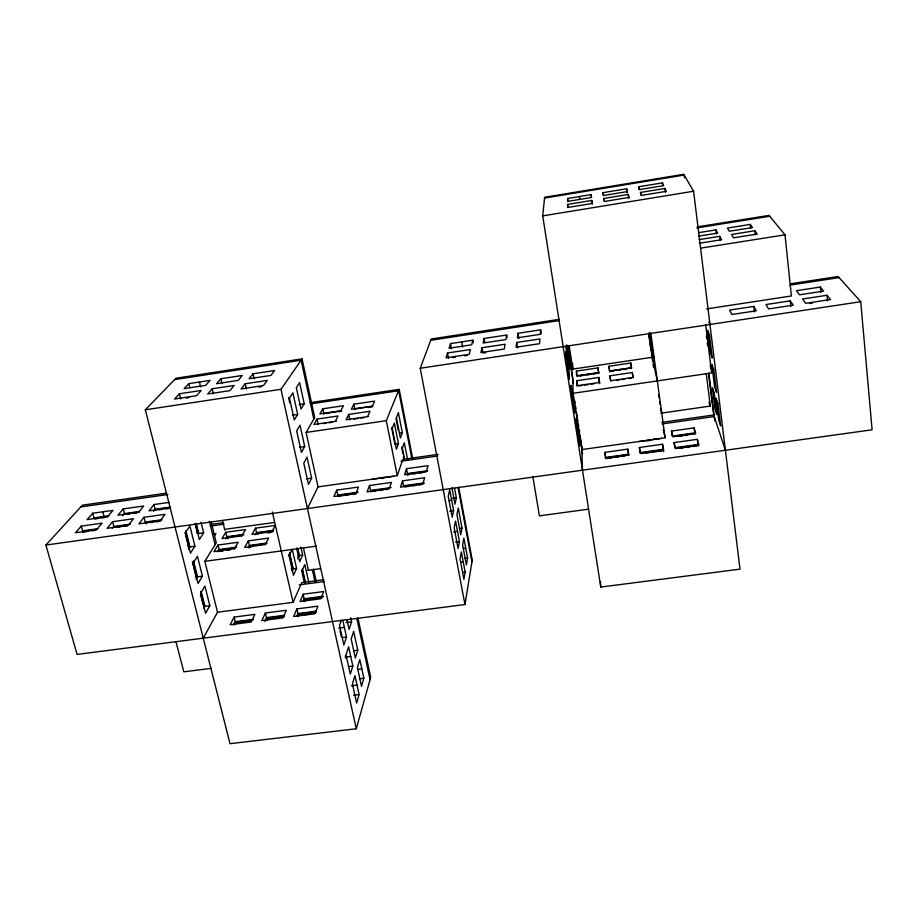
<?xml version="1.0" encoding="UTF-8"?>
<svg xmlns="http://www.w3.org/2000/svg" width="918" height="918" viewBox="0 0 918 918"><rect width="100%" height="100%" fill="white"/><g stroke="black" fill="none" stroke-linecap="round" stroke-linejoin="round"><path stroke-width="1.38" d="M567.599 204.404L567.599 207.491L592.076 203.486L591.754 200.445L567.599 204.404L568.024 207.238M567.611 198.483L567.599 201.409L591.433 197.485L591.135 194.605L567.611 198.483L568.024 201.249M540.633 329.826L540.289 334.324L517.362 337.824L517.993 333.291L540.633 329.826L541.253 333.727M542.722 215.879L544.649 197.255L683.738 174.294L693.583 191.242L740.011 569.149L600.762 587.061L542.722 215.879L693.583 191.242M516.708 342.471L516.054 347.233L539.577 343.665L539.933 338.937L516.708 342.471L517.603 347.784M165.997 493.218L82.413 505.164L45.9 545.051L77.078 654.408L464.967 604.526L472.231 560.037L458.725 487.297M506.644 335.024L505.875 339.568L483.097 343.045L484.142 338.467L506.644 335.024L507.08 337.617M465.162 572.109L463.911 579.407L460.044 558.947L461.352 551.856L465.162 572.109L462.592 572.442M467.583 558.018L466.39 564.983L462.638 544.936L463.877 538.178L467.583 558.018L465.07 558.351M459.436 541.609L458.093 548.585L454.18 527.827L455.569 521.057L459.436 541.609L455.558 542.125M462.006 528.148L460.733 534.792L456.923 514.47L458.254 508.021L462.006 528.148L459.482 528.493M453.618 510.66L452.207 517.316L448.225 496.236L449.705 489.822L453.618 510.66L449.717 511.2M454.571 488.33L456.349 497.843L454.995 504.177L451.908 487.676M482.007 347.75L480.906 352.569L504.269 349.024L505.084 344.239L482.007 347.75L482.937 353.04L485.645 352.627M472.873 340.188L471.68 344.789L449.04 348.243L450.52 343.607L472.873 340.188L473.332 342.77M307.45 508.561L318.018 486.884L306.13 432.435L314.69 417.472L302.045 358.858L175.958 378.227L145.308 409.795L230.016 743.706L356.287 728.766L370.7 677.358L357.882 617.883M359.087 694.536L356.632 703.016L352.42 683.887L354.933 675.602L359.087 694.536L353.487 695.224M363.838 678.173L361.485 686.262L357.4 667.501L359.799 659.594L363.838 678.173L359.73 678.677M352.833 666.02L350.286 674.214L346.017 654.809L348.622 646.811L352.833 666.02L348.611 666.537M357.756 650.196L355.323 658.011L351.169 638.997L353.659 631.355L357.756 650.196L353.625 650.713M447.536 352.994L445.987 357.859L469.201 354.348L470.464 349.506L447.536 352.994L448.5 358.261M402.532 480.86L400.477 487.16L422.831 484.027L424.621 477.739L402.532 480.86L403.518 485.806L424.196 482.902M406.502 468.696L404.54 474.698L426.365 471.623L428.063 465.644L406.502 468.696L407.867 475.616M342.839 620.407L346.488 637.092L343.848 644.998L339.522 625.33L341.324 620.189M350.699 617.734L351.594 621.83L349.069 629.369L346.97 619.73M318.018 486.884L397.253 475.685L402.807 459.39L438.115 454.341M398.412 443.532L396.381 449.154L392.273 428.454L394.361 423.049L398.412 443.532L394.648 444.071M402.336 432.665L400.397 438.035L396.404 417.77L398.401 412.618L402.336 432.665L399.537 433.078M464.967 604.526L420.237 368.256L431.196 339.006L559.291 319.326M369.529 485.507L367.062 491.853L389.278 488.732L391.47 482.409L369.529 485.507L370.849 491.91M411.78 458.059L398.641 390.747L399.204 389.358L310.077 402.681M397.253 475.685L386.294 420.685L398.458 390.77M298.086 616.529L299.153 614.016L315.826 611.847M304.351 601.623L305.361 599.213L323.021 596.907M296.858 616.093L297.937 613.545L316.159 611.17M303.147 601.21L304.179 598.777L323.354 596.264M296.87 608.909L293.622 616.517L314.92 613.752L317.926 606.167L296.87 608.909L298.086 614.199M303.147 594.233L300.048 601.485L320.852 598.765L323.721 591.536L303.147 594.233L304.317 599.42M203.245 638.182L217.509 612.226L293.106 602.334L301.724 582.655L323.939 579.706M301.815 571.203L304.787 564.559L308.964 583.114M336.722 490.12L333.854 496.512L355.932 493.414L358.536 487.056L336.722 490.12L338.088 496.512M367.625 416.531L370.011 411.264L348.748 414.408L346.12 419.71L368.175 416.565M289.044 555.929L292.245 549.262L296.606 568.437L293.473 575.299L288.814 554.506M300.852 547.105L302.665 555.172L299.67 561.724L296.606 548.161M292.199 571.18L293.255 568.885L289.503 552.452M297.868 558.89L299.383 555.608L297.868 548.895M291.626 570.388L292.67 568.127L289.537 554.403M297.822 557.008L298.82 554.851L297.306 548.126M266.484 620.625L267.666 618.089L284.247 615.944M264.705 621.463L266.495 617.619L284.614 615.267M265.405 613.006L261.791 620.637L282.962 617.894L286.336 610.286L265.405 613.006L266.828 618.996M353.843 404.184L351.33 409.233L372.341 406.123L374.624 401.097L353.843 404.184L354.968 409.623M311.638 478.129L308.459 484.371L303.789 463.142L307.037 457.141L311.638 478.129L306.497 478.863M235.077 624.688L236.374 622.152L252.852 620.017M233.551 624.974L235.249 621.681L253.265 619.34M234.124 617.08L230.143 624.733L251.188 622.014L254.929 614.371L234.124 617.08L235.582 623.058M335.345 421.293L338.111 415.98L316.974 419.101L313.956 424.437L336.309 421.259M265.164 544.626L268.641 538.074L248.342 540.863L244.636 547.438L265.44 544.466M272.038 531.671L275.366 525.417L255.514 528.16L251.968 534.437L273.438 531.499M249.329 547.977L250.545 545.797L266.622 543.594M248.193 547.621L249.421 545.418L267 543.02M255.388 534.735L256.558 532.635L273.564 530.283M304.707 446.515L301.414 452.402L296.675 430.863L300.037 425.206L304.707 446.515L299.532 447.261M322.792 408.797L319.912 413.892L340.808 410.794L343.447 405.733L322.792 408.797L323.939 414.225M209.832 605.719L205.563 613.247L200.572 593.43L204.921 586.097L209.832 605.719L204.232 606.454M203.693 608.508L204.932 606.362L201.317 591.984M234.354 548.838L238.175 542.263L217.991 545.028L213.951 551.626L235.008 548.631M241.916 535.825L245.565 529.537L225.817 532.268L221.949 538.579L242.237 535.802M202.442 576.171L198.047 583.4L192.998 563.308L197.462 556.285L202.442 576.171L195.396 577.124M217.761 551.787L219.104 549.572L236.58 547.174M225.61 538.843L226.895 536.72L243.809 534.391M196.027 579.247L197.508 576.837L193.514 560.932M297.673 414.431L294.276 419.962L289.457 398.091L292.934 392.812L297.673 414.431L292.463 415.2M304.225 403.771L300.989 409.026L296.319 387.648L299.624 382.622L304.225 403.771L299.142 404.528M217.509 612.226L204.84 561.323L216.281 542.836L211.243 522.25M214.605 535.745L215.925 533.645L213.125 534.024M194.949 546.221L190.439 553.129L185.31 532.75L189.9 526.037L194.949 546.221L188.5 547.105M201.053 522.331L203.658 532.865L199.355 539.463L195.385 523.49M188.465 549.205L189.98 546.899L185.929 530.765M145.308 409.795L280.988 389.289L302.045 358.858M153.536 511.349L155.165 509.238L170.22 507.115M144.011 517.27L138.87 523.868L160.145 520.885L165.045 514.309L144.011 517.27L145.446 522.744M169.027 502.41L153.96 504.544L149.049 510.833L169.841 507.895M245.175 383.77L241.101 388.945L263.443 385.549L267.253 380.419L245.175 383.77L246.357 388.911M253.035 373.81L249.157 378.732L270.959 375.405L274.585 370.516L253.035 373.81L254.171 378.836M112.283 528.378L113.855 526.473L130.563 524.132M122.714 515.709L124.458 513.587L139.433 511.464M112.57 521.699L107.062 528.332L128.21 525.36L133.477 518.75L112.57 521.699L114.039 527.15M123.219 508.905L117.963 515.227L138.629 512.301L143.656 506.013L123.219 508.905L124.63 514.252M212.184 388.796L207.709 394.006L229.913 390.643L234.124 385.457L212.184 388.796L213.401 393.902M220.825 378.744L216.556 383.701L238.232 380.396L242.237 375.462L220.825 378.744L221.995 383.735M81.312 526.106L75.437 532.761L96.459 529.812L102.105 523.18L81.312 526.106L83.022 532.279M92.661 513.242L87.061 519.599L107.601 516.696L112.983 510.362L92.661 513.242L94.106 518.567M179.4 393.776L174.523 399.043L196.59 395.692L201.203 390.46L179.4 393.776L180.651 398.871M188.798 383.632L184.162 388.647L205.701 385.365L210.096 380.385L188.798 383.632L189.705 387.373M544.569 198.07L684.174 175.04L684.518 177.874M602.988 192.654L626.661 188.764L627.442 191.575L603.447 195.511L602.988 192.654L603.378 195.431M638.595 186.79L662.429 182.877L663.68 185.62L639.536 189.59L638.595 186.79L638.974 189.59M603.929 198.449L628.233 194.467L629.048 197.427L604.411 201.467L603.929 198.449L604.285 200.985M640.489 192.447L664.965 188.442L666.284 191.334L641.475 195.396L640.489 192.447L640.833 194.995M697.267 226.884L769.009 215.397L785.016 234.824L791.385 295.975L706.619 308.907M696.877 227.916L769.732 216.258M698.529 232.667L715.914 229.89L717.761 233.08L698.805 236.098M750.235 224.417L727.366 228.066L729.362 231.233L752.53 227.549L750.235 224.417L750.672 228.375M699.091 239.621L719.666 236.351L721.617 239.713L699.39 243.236M754.871 230.762L731.416 234.492L733.516 237.819L757.281 234.056L754.871 230.762L755.319 234.813M700.526 248.181L785.016 234.824M790.627 283.788L838.134 276.49L860.728 301.701L872.1 429.785L45.9 545.051M174.604 379.627L301.115 360.2L313.807 419.01M430.714 340.303L559.269 320.566M789.985 285.142L839.132 277.592M820.336 287.047L796.514 290.685L799.486 294.781L823.618 291.109L820.336 287.047L820.864 292.44M753.816 306.405L729.672 310.077L731.818 314.507L756.283 310.8L753.816 306.405L754.435 311.868M790.283 300.852L765.979 304.546L768.607 308.93L793.244 305.189L790.283 300.852L790.857 306.348M826.992 295.275L802.527 298.993L805.66 303.307L830.446 299.543L826.992 295.275L827.52 300.794M186.09 398.045L188.821 397.632M258.761 387.029L261.515 386.616M452.54 357.653L455.236 357.24M464.657 355.817L467.354 355.404M809.871 303.468L812.591 303.066M420.237 368.256L860.728 301.701M569.917 363.849L572.729 363.436M311.007 403.828L398.641 390.747M569.917 365.18L572.74 364.756M652.136 357.286L572.798 369.093L572.752 365.834M598.077 367.877L598.444 372.605L576.538 375.852L576.424 371.09L598.077 367.877L598.915 373.488M608.99 366.248L630.758 363.012L631.527 367.705L609.483 370.975L608.99 366.248L609.804 371.87M323.802 413.548L341.68 410.897M354.83 408.946L372.811 406.284M577.181 375.99L598.811 372.788M609.701 371.17L631.458 367.946M326.383 413.57L329.103 413.169M338.65 411.757L341.37 411.356M369.793 407.144L372.536 406.731M580.05 375.99L582.712 375.588M586.694 375.003L589.345 374.613M593.326 374.016L595.977 373.626M611.296 371.354L613.958 370.964M617.963 370.367L620.637 369.977M623.311 369.575L625.973 369.185M599.569 382.473L576.745 385.732L576.642 380.729L598.811 377.459L599.752 383.724M609.988 375.806L632.295 372.501L633.099 377.424L610.516 380.752L609.988 375.806L610.722 380.821M323.434 423.588L326.223 423.175M329.011 422.762L331.811 422.349M353.843 419.101L358.054 418.482M360.866 418.069L363.677 417.656M578.994 385.95L581.714 385.549M584.433 385.147L588.507 384.539M591.226 384.149L593.946 383.747M616.46 380.431L619.191 380.029M621.922 379.627L624.665 379.214M628.761 378.618L631.504 378.216M306.13 432.435L386.294 420.685M582.54 453.802L573.107 393.271L711.668 372.949L705.701 324.765M660.73 413.203L710.314 406.077L706.252 373.637M661.855 422.383L713.711 414.97L725.404 450.245M80.784 506.931L167.891 494.504M400.982 461.238L437.714 455.994M662.188 423.955L714.227 416.531M671.494 431.081L694.123 427.868L695.706 433.526L672.779 436.773L671.494 431.081L672.16 436.096L694.777 432.894M93.923 517.901L108.817 515.801M407.454 473.55L427.65 470.693M94.887 518.257L108.301 516.364M125.445 513.931L138.939 512.026M156.198 509.582L169.761 507.665M380.821 477.819L383.644 477.417M408.82 473.86L427.318 471.244M653.823 439.206L656.588 438.815M673.881 436.371L693.308 433.617M581.874 449.568L665.102 437.806L650.839 333.188M371.928 479.311L393.615 476.247M638.526 441.615L661.304 438.391M95.07 518.957L97.756 518.578M101.783 518.004L104.457 517.626M126.982 514.447L129.679 514.069M133.73 513.495L136.426 513.116M159.089 509.903L161.797 509.524M165.871 508.951L168.591 508.561M380.97 478.542L383.793 478.14M412.916 474.021L415.567 473.654M419.526 473.091L422.177 472.713M647.041 440.927L649.795 440.537M679.527 436.337L682.303 435.947M685.08 435.545L687.857 435.155M627.855 449.109L628.623 455.144L605.41 458.403L604.939 452.344L627.855 449.109L628.784 455.477M639.41 447.491L662.486 444.232L663.691 450.233L640.328 453.503L639.41 447.491L640.144 452.585L663.186 449.35L663.668 451.771M674.11 442.602L697.324 439.332L698.977 445.276L675.464 448.581L674.11 442.602L674.799 447.72L697.99 444.473M82.631 530.856L97.859 528.722M145.262 522.067L162.073 519.703M337.767 495.043L358.204 492.174M370.539 490.441L391.102 487.55M605.696 457.428L628.6 454.203M83.595 531.235L97.308 529.307M114.853 526.852L128.658 524.912M161.579 520.288L146.306 522.434L146.685 523.868M339.063 495.376L356.448 492.943M371.882 490.774L389.37 488.319M404.907 486.138L423.852 483.476M607.36 457.726L627.04 454.961M641.854 452.884L661.649 450.107M676.555 448.018L696.475 445.219M83.79 531.947L87.898 531.373M92.018 530.788L94.761 530.409M116.425 527.368L120.568 526.783M123.333 526.404L127.464 525.819M150.655 522.572L153.432 522.181M156.209 521.791L160.375 521.206M339.224 496.122L343.24 495.559M345.914 495.181L349.919 494.618M352.592 494.24L356.609 493.677M372.031 491.509L376.07 490.946M378.767 490.568L382.795 490.005M385.491 489.627L388.176 489.248M405.045 486.884L409.107 486.31M411.815 485.932L415.877 485.37M418.585 484.979L421.293 484.601M607.475 458.484L611.698 457.898M614.509 457.497L618.721 456.912M621.532 456.521L624.343 456.12M646.203 453.056L650.449 452.459M653.272 452.069L661.752 450.876M679.32 448.409L683.302 447.846M685.953 447.479L689.934 446.917M692.597 446.55L696.578 445.987M210.991 524.396L223.636 522.64M211.255 525.968L223.946 524.201M196.624 532.922L198.081 532.715L195.809 523.581M224.612 529.365L274.287 522.48M198.116 533.633L203.658 532.865M452.54 498.371L456.349 497.843M449.051 500.631L451.667 500.264M243.488 534.942L227.962 537.076L228.284 538.418M273.277 530.833L257.66 532.991L257.969 534.322M267.907 532.956L270.753 532.566M187.742 546.279L189.234 546.072L185.539 531.419M234.836 547.943L220.182 549.951L220.515 551.305L223.177 550.949M227.182 550.398L229.844 550.031M204.84 561.323L316.458 546.153M588.312 509.215L539.428 515.859L532.83 476.603M453.618 531.889L457.508 531.361M298.648 555.711L302.665 555.172M291.236 568.322L292.67 568.127M292.509 568.988L296.606 568.437M463.223 548.459L465.736 548.126M307.748 570.365L320.508 568.655M460.687 562.344L463.269 562.011M299.211 584.881L324.524 581.53M305.522 599.902L321.816 597.767M236.546 622.84L251.647 620.889M267.838 618.789L284.408 616.632M299.302 614.704L315.976 612.547M305.017 614.681L307.805 614.314M346.052 622.542L351.594 621.83M338.673 628.107L344.365 627.373M342.242 637.631L346.488 637.092M211.484 668.338L183.818 671.815L175.981 641.716M345.088 657.139L350.733 656.439M357.699 669.417L361.818 668.901M351.399 685.78L357.022 685.092M708.925 321.954L709.947 324.479M710.119 365.582L711.083 368.244M708.994 402.107L710.314 406.077M102.805 511.808L104.25 517.132M153.96 504.544L155.337 509.903M193.136 561.609L196.773 576.056M200.629 591.376L204.209 605.628M185.126 532.853L188.488 546.176M192.39 561.713L196.027 576.16M200.537 594.072L203.142 604.423M196.509 524.327L198.804 533.542M195.075 523.685L197.347 532.819M209.373 521.332L215.11 544.73M217.991 545.028L219.436 550.926M236.374 622.152L236.718 623.529M225.817 532.268L227.354 538.625M222.454 520.472L224.807 530.134M199.436 382.014L200.629 386.994M250.545 545.797L250.866 547.162M267.666 618.089L267.999 619.478M248.342 540.863L249.753 546.784M255.514 528.16L256.707 533.266M649.933 333.085L653.685 358.353L649.864 333.326M299.153 614.016L299.463 615.393M272.325 512.003L293.106 602.334M302.412 568.965L305.407 582.219M302.148 569.55L305.155 582.827M301.747 570.973L304.455 582.919M305.361 599.213L305.671 600.579M312.349 569.596L315.103 581.92M303.491 548.241L308.437 570.262M313.463 569.068L316.217 581.358M651.55 354.646L657.345 380.924M288.596 397.643L289.778 403.048M339.993 630.769L341.221 636.335M345.478 655.659L346.086 658.401M280.988 389.289L356.287 728.766M316.974 419.101L318.167 424.644M356.884 618.617L370.057 679.653M663.347 429.498L665.102 437.806M348.748 414.408L349.907 419.962M391.642 427.65L394.901 444.037M407.661 459.826L404.299 442.683L402.382 448.145L404.482 458.805M396.002 418.47L398.378 430.496M401.648 447.123L402.945 453.721M403.472 456.361L403.989 458.989M399.204 389.358L412.802 459.057M458.093 487.653L471.909 562.011M450.52 343.607L451.449 348.76M461.685 341.898L462.603 347.05M484.142 338.467L484.819 342.345M517.993 333.291L518.854 338.478M569.206 345.891L572.901 369.782M567.68 345.455L572.924 379.26L573.107 393.271M567.45 345.363L573.337 383.196M566.326 345.03L569.309 364.159L569.321 369.059L565.878 346.947M574.657 400.443L575.081 403.209M575.517 405.986L575.953 408.751M576.378 411.528L577.892 421.224M578.317 424.001L578.753 426.767M579.189 429.544L579.614 432.309M580.05 435.086L581.553 444.782M582.425 450.382L581.771 446.171L582.482 470.188M576.424 371.09L577.078 375.29M576.642 380.729L577.411 385.732M604.939 452.344L605.891 458.69M579.35 196.544L579.763 199.321M591.135 194.605L591.536 197.381M591.754 200.445L592.305 204.244M632.295 372.501L633.018 377.539M630.758 363.012L631.561 368.646M658.699 395.038L659.055 397.712M659.606 401.728L659.973 404.402M660.524 408.418L660.88 411.092M649.405 332.97L651.608 349.035L649.049 333.245M648.865 333.441L652.709 361.485M653.088 364.285L653.478 367.085M648.9 335.242L649.657 340.785M650.036 343.561L650.977 350.481M628.233 194.467L628.761 198.265M662.486 444.232L663.358 450.623M626.661 188.764L627.235 192.941M662.429 182.877L662.796 185.666M694.123 427.868L694.937 434.145M664.965 188.442L665.458 192.264M697.324 439.332L698.185 446.01M708.822 373.087L714.755 420.765M708.524 373.339L713.711 414.97M706.39 335.999L706.734 338.776M707.25 342.942L707.594 345.719M719.666 236.351L720.137 240.39M715.914 229.89L716.373 233.838M598.811 377.459L599.202 382.416M600.464 581.484L600.762 587.061M565.855 351.709L565.832 356.597L569.367 379.237L569.344 374.085L565.855 351.709M709.476 335.036L707.64 330.354L710.452 353.132L712.311 358.077L709.476 335.036M713.734 369.575L711.852 364.492L714.617 386.914L716.533 392.261L713.734 369.575M714.135 392.755L712.311 387.545L714.984 409.141L716.843 414.603L714.135 392.755M717.922 403.576L716.006 398.102L718.737 420.192L720.676 425.929L717.922 403.576M574.519 407.282L571.088 385.239L571.134 390.529L574.611 412.825L574.519 407.282M579.625 439.986L576.24 418.275L576.343 423.944L579.774 445.907L579.625 439.986"/></g></svg>
